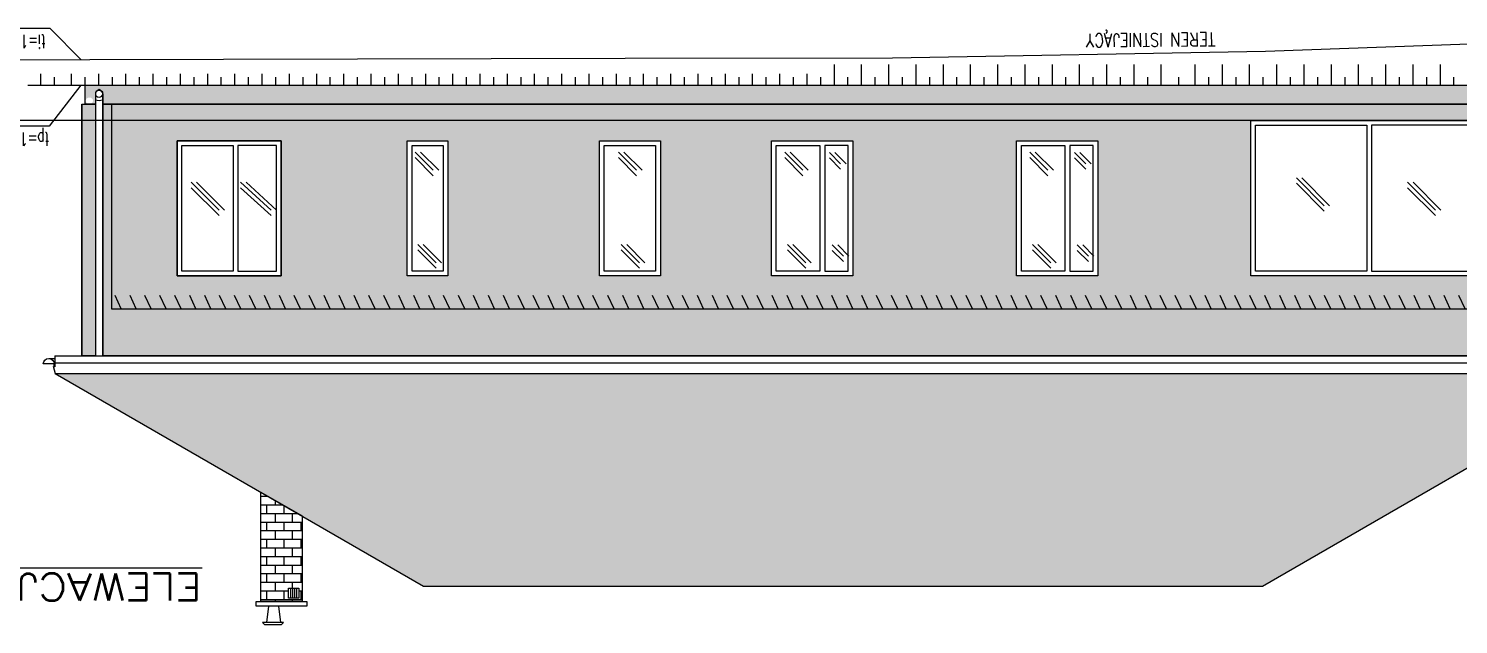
# Model space of a CAD drawing. Header units: millimetres. Extents: x -24587 to 37983, y -70862 to 338.
# Drawn here: x 9338 to 11451, y -59106 to -58225 of the extents above; entities that cross this region are included whole.
import ezdxf
from ezdxf.enums import TextEntityAlignment as Align

# ---------------------------------------------------------------- set-up
doc = ezdxf.new("R2010")
doc.units = ezdxf.units.MM
doc.header["$LTSCALE"] = 50
doc.layers.add('__NIEDRUK__', color=54, linetype='Continuous', plot=False)
for name, color, linetype in [('A-DRZWI_OKNA', 13, 'Continuous'), ('A-SCHODY', 140, 'Continuous'), ('K-CIENKIE', 8, 'Continuous'), ('K-HATCH', 8, 'Continuous'), ('K-HATCH243', 243, 'Continuous'), ('K-LINIA', 254, 'Continuous'), ('K-SCHODY', 140, 'Continuous'), ('K-SRUBY', 3, 'Continuous'), ('K-TEXT 2mm', 254, 'Continuous'), ('K-TEXT 4mm', 4, 'Continuous')]:
    doc.layers.add(name, color=color, linetype=linetype)
doc.styles.add('text 2mm', font='romans.shx', dxfattribs={"width": 0.65})
doc.styles.add('text 4mm', font='romans.shx', dxfattribs={"width": 0.8})

# ---------------------------------------------------------------- blocks, each defined once
blk = doc.blocks.new('A$Cb5ab7b4c')
for points in [[(-5.5, 4.8), (-5.5, 346.8), (-5.5, 359.2), (-5.5, 392.1)], [(5.5, 4.8), (5.5, 353.8), (5.5, 366.2), (5.5, 392.1)]]:
    blk.add_lwpolyline(points)
blk.add_ellipse((0, 8.6), major_axis=(-10.9, 0), ratio=0.545455, start_param=4.184475, end_param=5.240303)
at = {"extrusion": (0, 0, -1)}
blk.add_ellipse((0, 4.8), major_axis=(-5.5, 0), ratio=0.866025, start_param=1.570796326790928, end_param=7.853981633970514, dxfattribs=at)
blk = doc.blocks.new('A$Ccb614bb5')
blk.add_lwpolyline([(-9, 0), (0, 0), (0, 12), (-1, 12), (-1, 8), (-17, 8)])
blk.add_arc((-9, 8), 8, 180, 0)
blk = doc.blocks.new('A$C1588383F')
at = {"lineweight": -2}
blk.add_lwpolyline([(-9, -7.5), (6, -7.5), (6, 7.5), (-9, 7.5)], close=True, dxfattribs=at)
for points in [[(-6, 7.5), (-6, -7.5)], [(-3, 7.5), (-3, -7.5)], [(0, 7.5), (0, -7.5)], [(3, 7.5), (3, -7.5)]]:
    blk.add_lwpolyline(points, dxfattribs=at)

msp = doc.modelspace()

# ---------------------------------------------------------------- hatches: boundary and pattern name
at = {"layer": 'K-HATCH'}
h = msp.add_hatch(dxfattribs=at)
h.set_pattern_fill('GRAVEL', color=256, angle=-180, style=0)
h.set_pattern_definition([(228.0127875, (18.288, 25.4), (-203.200000016, -228.599999986), [3.417214, -338.304836]), (184.969741, (16.002, 22.86), (304.79999988, 25.400001447), [5.864047, -580.540489]), (132.510447, (10.16, 22.352), (254.000000107, -279.399999902), [4.134815, -409.347228]), (267.273689, (0.254, 16.002), (25.400000053, 507.999999997), [5.340045, -528.664374]), (292.8336542, (-7e-14, 10.668), (-127.00000001, 304.799999996), [5.236337, -518.398077]), (357.273689, (2.032, 5.842), (-507.999999997, 25.400000053), [5.340045, -528.664374]), (37.6942405, (7.366, 5.588), (-330.199999985, -254.000000019), [7.061937, -699.131153]), (72.2553284, (12.954, 9.906), (177.800000048, 558.799999985), [6.667195, -660.052566]), (121.4295656, (14.986, 16.256), (-203.20000003, 330.199999982), [5.35813, -530.455457]), (175.2363583, (12.192, 20.828), (279.399999996, -25.400000044), [6.117133, -299.73937]), (222.3974378, (6.096, 21.336), (-304.79999999, -279.400000011), [7.910779, -783.167725]), (138.814075, (25.4, 15.748), (-177.79999999, 152.40000001), [2.700045, -267.305658]), (171.4692344, (23.368, 17.526), (330.20000001, -50.799999942), [5.13682, -508.54639]), (225, (18.288, 18.288), (2e-13, -25.4), [3.592093, -32.328931]), (203.1985905, (16.51, 21.336), (127, 50.8), [1.934413, -191.506224]), (291.8014095, (14.732, 20.574), (-25.4, 76.2), [2.735656, -134.04753]), (30.9637565, (15.748, 18.034), (76.2, 50.8), [4.443197, -143.662982]), (161.565051, (19.558, 20.32), (50.8, -25.4), [3.212871, -77.108981]), (16.3895403, (-1e-13, 20.574), (254, 76.2), [4.50088, -445.588267]), (70.346176, (4.318, 21.844), (-101.60000001, -279.399999997), [3.775989, -373.822157]), (293.1985905, (19.558, 25.4), (-50.8, 127), [3.868801, -189.571836]), (343.6104597, (21.082, 21.844), (-254.000000005, 76.199999982), [4.50088, -445.588267]), (339.443955, (-3e-14, 4.826), (-127, 50.8), [4.340352, -212.677343]), (294.7751406, (4.064, 3.302), (-127.00000015, 279.39999993), [3.636721, -360.035934]), (66.8014095, (19.812, 1e-13), (50.8, 127), [3.868801, -189.571836]), (17.3540246, (21.336, 3.556), (-330.199999993, -101.60000002), [4.257827, -421.52376]), (69.443955, (7.366, 5e-14), (-50.8, -127), [2.170176, -214.847519]), (101.309932, (18.288, 1e-13), (-25.4, 101.6), [1.295146, -128.21995]), (165.963757, (18.034, 1.27), (76.2, -25.4), [5.236337, -99.490546]), (186.009006, (12.954, 2.54), (254, 25.400000013), [4.85267, -480.413649]), (303.690068, (15.748, 15.748), (-25.4, 50.8), [3.663239, -87.917764]), (353.1572266, (17.78, 12.7), (431.800000003, -50.799999977), [6.395568, -633.160091]), (60.945396, (24.13, 11.938), (-101.6, -177.8), [2.615082, -258.893923]), (90, (25.4, 14.224), (-25.4, 25.4), [1.524, -23.876]), (120.256437, (12.446, 3.302), (101.59999999, -177.800000007), [3.52867, -349.339408]), (48.0127875, (10.668, 6.35), (203.200000017, 228.599999985), [6.834429, -334.887622]), (4e-13, (15.24, 11.43), (25.4, 25.4), [6.604, -18.796]), (325.3048465, (21.844, 11.43), (254.000000096, -177.799999863), [4.016096, -397.593167]), (254.054604, (25.146, 9.144), (-25.4, -101.6), [3.698291, -181.2165]), (207.6459754, (24.13, 5.588), (-482.600000018, -253.999999966), [6.021451, -596.124644]), (175.4260787, (18.796, 2.794), (-330.2, 25.4), [6.370295, -630.658465])])
edge = h.paths.add_edge_path()
edge.add_ellipse((9427.839, -58331.669), major_axis=(-5.5, 0), ratio=0.8660254, start_angle=0, end_angle=360, ccw=False)
edge.add_line((9436.956, -58320.016), (9437.258, -58318.358))
edge.add_line((9437.258, -58318.358), (9442.491, -58315.155))
edge.add_line((9442.491, -58315.155), (9447.7, -58319.169))
edge.add_line((9447.7, -58319.169), (9447.7, -58336.659))
edge.add_line((9447.7, -58336.659), (11585.7, -58336.659))
edge.add_line((11585.7, -58336.659), (11585.7, -58321.423))
edge.add_line((11585.7, -58321.423), (11585.784, -58318.543))
edge.add_line((11585.784, -58318.543), (11590.998, -58315.888))
edge.add_line((11590.998, -58315.888), (11596.7, -58318.844))
edge.add_line((11596.7, -58318.844), (11596.7, -58336.659))
edge.add_line((11596.7, -58336.659), (11611.7, -58336.659))
edge.add_line((11611.7, -58336.659), (11611.7, -58308.659))
edge.add_line((11611.7, -58308.659), (9421.7, -58308.659))
edge.add_line((9421.7, -58308.659), (9421.7, -58336.659))
edge.add_line((9421.7, -58336.659), (9436.7, -58336.659))
edge.add_line((9436.7, -58336.659), (9436.7, -58321.423))
h = msp.add_hatch(dxfattribs=at)
h.set_pattern_fill('AR-SAND', color=256, scale=0.7, angle=-270)
h.set_pattern_definition([(307.5, (0, 0), (34.258927, 1.120022), [0, -27.0256, 0, -30.226, 0, -28.8925]), (277.5, (0, 0), (50.177757, -31.46663), [0, -14.5796, 0, -24.3586, 0, -9.3345]), (237.5, (-7e-14, 21.87), (0.100603, -55.369466), [0, -8.89, 0, -32.004, 0, -41.783]), (227.5, (-7e-14, 21.87), (15.605053, -53.44895), [0, -4.445, 0, -20.9804, 0, -24.003])])
h.paths.add_polyline_path([(11635.7, -58708.711), (11635.7, -58336.659), (9447.7, -58336.659), (9447.7, -58708.711)])
h.paths.add_polyline_path([(11494.2, -58590.659), (11144.2, -58590.659), (11144.2, -58360.659), (11494.2, -58360.659)], flags=16)
h.paths.add_polyline_path([(10918.265, -58590.659), (10798.265, -58590.659), (10798.265, -58390.659), (10918.265, -58390.659)], flags=16)
h.paths.add_polyline_path([(10556.092, -58590.659), (10436.092, -58590.659), (10436.092, -58390.659), (10556.092, -58390.659)], flags=16)
h.paths.add_polyline_path([(10271.773, -58590.659), (10181.773, -58590.659), (10181.773, -58390.659), (10271.773, -58390.659)], flags=16)
h.paths.add_polyline_path([(9957.7, -58590.659), (9897.7, -58590.659), (9897.7, -58390.659), (9957.7, -58390.659)], flags=16)
h.paths.add_polyline_path([(9711.412, -58590.659), (9557.412, -58590.659), (9557.412, -58390.659), (9711.412, -58390.659)], flags=16)
h.paths.add_polyline_path([(11646.7, -58336.659), (11646.7, -58708.711), (11666.7, -58708.711), (11666.7, -58336.659)])
h.paths.add_polyline_path([(9436.7, -58336.659), (9416.7, -58336.659), (9416.7, -58708.711), (9436.7, -58708.711)])
h = msp.add_hatch(dxfattribs=at)
h.set_pattern_fill('AR-B88', color=256, scale=0.1, angle=180)
h.set_pattern_definition([(180, (2e-11, 10309.14), (2e-13, -20.32), []), (270, (2e-11, 10309.139), (10.16, -20.32), [20.32, -20.32])])
h.paths.add_polyline_path([(9377.268, -58734.554), (9921.7, -59048.882), (11161.7, -59048.882), (11706.132, -58734.554)])
h = msp.add_hatch(dxfattribs=at)
h.set_pattern_fill('BRICK', color=256, scale=2)
h.set_pattern_definition([(360, (0, 24.437), (2e-14, 12.7), []), (90, (0, 24.437), (-25.4, 4e-14), [12.7, -12.7]), (90, (12.7, 24.437), (-25.4, 4e-14), [-12.7, 12.7])])
h.paths.add_polyline_path([(9681.366, -59071.882), (9742.366, -59071.882), (9742.366, -58945.343), (9681.366, -58910.125)])
h.paths.add_polyline_path([(9722.366, -59051.882), (9737.366, -59051.882), (9737.366, -59066.882), (9722.366, -59066.882)], flags=16)
at = {"layer": 'K-HATCH243'}
h = msp.add_hatch(dxfattribs=at)
h.set_pattern_fill('ANSI31', color=256, scale=160, angle=160)
h.set_pattern_definition([(295, (-93161.59, -284799.867), (18.1261557, 8.4523652), [])])
h.paths.add_polyline_path([(11622.7, -58360.659), (11597.7, -58360.659), (11597.7, -58619.637), (9463.7, -58619.637), (9463.7, -58639.159), (11622.7, -58639.159)])

# ---------------------------------------------------------------- linework, layer by layer
at = {"layer": '__NIEDRUK__'}
msp.add_line((15853.596, -58360.659), (7826.247, -58360.659), dxfattribs=at)
at = {"layer": '__NIEDRUK__', "elevation": 0}
for points in [[(9436.7, -58336.659), (9421.7, -58336.659), (9421.7, -58308.659), (11661.7, -58308.659), (11661.7, -58336.659), (11646.7, -58336.659), (11646.7, -58318.844), (11640.998, -58315.888), (11635.784, -58318.543), (11635.7, -58321.423), (11635.7, -58336.659), (9447.7, -58336.659), (9447.7, -58319.169), (9442.491, -58315.155), (9437.258, -58318.358), (9436.7, -58321.423)], [(11635.7, -58708.711), (9447.7, -58708.711), (9447.7, -58336.659), (11635.7, -58336.659)]]:
    msp.add_lwpolyline(points, close=True, dxfattribs=at)
at = {"layer": '__NIEDRUK__'}
for points in [[(9416.7, -58336.659), (9436.7, -58336.659), (9436.7, -58708.711), (9416.7, -58708.711)], [(11144.2, -58360.659), (11494.2, -58360.659), (11494.2, -58590.659), (11144.2, -58590.659)], [(9557.412, -58590.659), (9711.412, -58590.659), (9711.412, -58390.659), (9557.412, -58390.659)], [(9897.7, -58390.659), (9957.7, -58390.659), (9957.7, -58590.659), (9897.7, -58590.659)], [(10181.773, -58390.659), (10271.773, -58390.659), (10271.773, -58590.659), (10181.773, -58590.659)], [(10436.092, -58390.659), (10556.092, -58390.659), (10556.092, -58590.659), (10436.092, -58590.659)], [(10798.265, -58390.659), (10918.265, -58390.659), (10918.265, -58590.659), (10798.265, -58590.659)]]:
    msp.add_lwpolyline(points, close=True, dxfattribs=at)
at = {"layer": 'A-DRZWI_OKNA'}
for points in [[(11144.2, -58590.659), (11144.2, -58360.659), (11494.2, -58360.659), (11494.2, -58590.659)], [(11151.2, -58583.659), (11151.2, -58367.659), (11315.7, -58367.659), (11315.7, -58583.659)], [(11487.2, -58583.659), (11487.2, -58367.659), (11322.7, -58367.659), (11322.7, -58583.659)], [(9557.412, -58590.659), (9557.412, -58390.659), (9711.412, -58390.659), (9711.412, -58590.659)], [(9564.412, -58583.659), (9564.412, -58397.659), (9640.412, -58397.659), (9640.412, -58583.659)], [(9704.412, -58583.659), (9704.412, -58397.659), (9647.412, -58397.659), (9647.412, -58583.659)], [(9897.7, -58590.659), (9897.7, -58390.659), (9957.7, -58390.659), (9957.7, -58590.659)], [(9904.7, -58583.659), (9904.7, -58397.659), (9950.7, -58397.659), (9950.7, -58583.659)], [(10181.773, -58590.659), (10181.773, -58390.659), (10271.773, -58390.659), (10271.773, -58590.659)], [(10188.773, -58583.659), (10188.773, -58397.659), (10264.773, -58397.659), (10264.773, -58583.659)], [(10436.092, -58590.659), (10436.092, -58390.659), (10556.092, -58390.659), (10556.092, -58590.659)], [(10443.092, -58583.659), (10443.092, -58397.659), (10507.592, -58397.659), (10507.592, -58583.659)], [(10549.092, -58583.659), (10549.092, -58397.659), (10514.592, -58397.659), (10514.592, -58583.659)], [(10798.265, -58590.659), (10798.265, -58390.659), (10918.265, -58390.659), (10918.265, -58590.659)], [(10805.265, -58583.659), (10805.265, -58397.659), (10869.765, -58397.659), (10869.765, -58583.659)], [(10911.265, -58583.659), (10911.265, -58397.659), (10876.765, -58397.659), (10876.765, -58583.659)]]:
    msp.add_lwpolyline(points, close=True, dxfattribs=at)
at = {"layer": 'A-SCHODY'}
for points in [[(11946.198, -58230.902), (11165.889, -58258.659), (10614.714, -58268.659), (10219.764, -58269.134), (9229.997, -58271.545)], [(9336.7, -58308.659), (11746.7, -58308.659)]]:
    msp.add_lwpolyline(points, dxfattribs=at)
at = {"layer": 'K-CIENKIE'}
for points in [[(10528.922, -58308.659), (10528.922, -58278.142)], [(10569.191, -58308.659), (10569.191, -58278.142)], [(10609.459, -58308.659), (10609.459, -58278.142)], [(10649.727, -58308.659), (10649.727, -58278.142)], [(10689.995, -58308.659), (10689.995, -58278.142)], [(10730.263, -58308.659), (10730.263, -58278.142)], [(10770.531, -58308.659), (10770.531, -58278.142)], [(10810.8, -58308.659), (10810.8, -58278.142)], [(10851.068, -58308.659), (10851.068, -58278.142)], [(10891.336, -58308.659), (10891.336, -58278.142)], [(10931.604, -58308.659), (10931.604, -58278.142)], [(10971.872, -58308.659), (10971.872, -58278.142)], [(11012.141, -58308.659), (11012.141, -58278.142)], [(11062.141, -58308.659), (11062.141, -58278.142)], [(11102.409, -58308.659), (11102.409, -58278.142)], [(11142.677, -58308.659), (11142.677, -58278.142)], [(11182.945, -58308.659), (11182.945, -58278.142)], [(11223.213, -58308.659), (11223.213, -58278.142)], [(11263.482, -58308.659), (11263.482, -58278.142)], [(11303.75, -58308.659), (11303.75, -58278.142)], [(11344.018, -58308.659), (11344.018, -58278.142)], [(11384.286, -58308.659), (11384.286, -58278.142)], [(11424.554, -58308.659), (11424.554, -58278.142)], [(9356.081, -58308.659), (9356.081, -58291.705)], [(9376.215, -58308.659), (9376.215, -58296.912)], [(9401.413, -58308.659), (9401.413, -58291.705)], [(9421.547, -58308.659), (9421.547, -58296.912)], [(9441.681, -58308.659), (9441.681, -58291.705)], [(9461.815, -58308.659), (9461.815, -58296.912)], [(9481.949, -58308.659), (9481.949, -58291.705)], [(9502.084, -58308.659), (9502.084, -58296.912)], [(9522.218, -58308.659), (9522.218, -58291.705)], [(9542.352, -58308.659), (9542.352, -58296.912)], [(9562.486, -58308.659), (9562.486, -58291.705)], [(9582.62, -58308.659), (9582.62, -58296.912)], [(9602.754, -58308.659), (9602.754, -58291.705)], [(9622.888, -58308.659), (9622.888, -58296.912)], [(9643.022, -58308.659), (9643.022, -58291.705)], [(9663.156, -58308.659), (9663.156, -58296.912)], [(9683.29, -58308.659), (9683.29, -58291.705)], [(9703.424, -58308.659), (9703.424, -58296.912)], [(9723.559, -58308.659), (9723.559, -58291.705)], [(9743.693, -58308.659), (9743.693, -58296.912)], [(9763.827, -58308.659), (9763.827, -58291.705)], [(9783.961, -58308.659), (9783.961, -58296.912)], [(9804.095, -58308.659), (9804.095, -58291.705)], [(9824.229, -58308.659), (9824.229, -58296.912)], [(9844.363, -58308.659), (9844.363, -58291.705)], [(9864.497, -58308.659), (9864.497, -58296.912)], [(9884.631, -58308.659), (9884.631, -58291.705)], [(9904.765, -58308.659), (9904.765, -58296.912)], [(9924.9, -58308.659), (9924.9, -58291.705)], [(9945.034, -58308.659), (9945.034, -58296.912)], [(9965.168, -58308.659), (9965.168, -58291.705)], [(9985.302, -58308.659), (9985.302, -58296.912)], [(10005.436, -58308.659), (10005.436, -58291.705)], [(10025.57, -58308.659), (10025.57, -58296.912)], [(10045.704, -58308.659), (10045.704, -58291.705)], [(10065.838, -58308.659), (10065.838, -58296.912)], [(10085.972, -58308.659), (10085.972, -58291.705)], [(10106.106, -58308.659), (10106.106, -58296.912)], [(10126.24, -58308.659), (10126.24, -58291.705)], [(10146.375, -58308.659), (10146.375, -58296.912)], [(10166.509, -58308.659), (10166.509, -58291.705)], [(10186.643, -58308.659), (10186.643, -58296.912)], [(10206.777, -58308.659), (10206.777, -58291.705)], [(10226.911, -58308.659), (10226.911, -58296.912)], [(10247.045, -58308.659), (10247.045, -58291.705)], [(10267.179, -58308.659), (10267.179, -58296.912)], [(10287.313, -58308.659), (10287.313, -58291.705)], [(10307.447, -58308.659), (10307.447, -58296.912)], [(10327.581, -58308.659), (10327.581, -58291.705)], [(10347.715, -58308.659), (10347.715, -58296.912)], [(10367.85, -58308.659), (10367.85, -58291.705)], [(10387.984, -58308.659), (10387.984, -58296.912)], [(10408.118, -58308.659), (10408.118, -58291.705)], [(10428.252, -58308.659), (10428.252, -58296.912)], [(10448.386, -58308.659), (10448.386, -58291.705)], [(10468.52, -58308.659), (10468.52, -58296.912)], [(10488.654, -58308.659), (10488.654, -58291.705)], [(10508.788, -58308.659), (10508.788, -58296.912)], [(10549.056, -58308.659), (10549.056, -58296.912)], [(10589.325, -58308.659), (10589.325, -58296.912)], [(10629.593, -58308.659), (10629.593, -58296.912)], [(10669.861, -58308.659), (10669.861, -58296.912)], [(10710.129, -58308.659), (10710.129, -58296.912)], [(10750.397, -58308.659), (10750.397, -58296.912)], [(10790.666, -58308.659), (10790.666, -58296.912)], [(10830.934, -58308.659), (10830.934, -58296.912)], [(10871.202, -58308.659), (10871.202, -58296.912)], [(10911.47, -58308.659), (10911.47, -58296.912)], [(10951.738, -58308.659), (10951.738, -58296.912)], [(10992.007, -58308.659), (10992.007, -58296.912)], [(11037.819, -58308.659), (11037.819, -58296.912)], [(11082.275, -58308.659), (11082.275, -58296.912)], [(11122.543, -58308.659), (11122.543, -58296.912)], [(11162.811, -58308.659), (11162.811, -58296.912)], [(11203.079, -58308.659), (11203.079, -58296.912)], [(11243.347, -58308.659), (11243.347, -58296.912)], [(11283.616, -58308.659), (11283.616, -58296.912)], [(11323.884, -58308.659), (11323.884, -58296.912)], [(11364.152, -58308.659), (11364.152, -58296.912)], [(11404.42, -58308.659), (11404.42, -58296.912)], [(11444.688, -58308.659), (11444.688, -58296.912)], [(9909.268, -58407.568), (9936.163, -58434.463)], [(9917.268, -58407.568), (9944.163, -58434.463)], [(10209.828, -58407.568), (10236.724, -58434.463)], [(10217.828, -58407.568), (10244.724, -58434.463)], [(10455.497, -58407.568), (10482.393, -58434.463)], [(10463.497, -58407.568), (10490.393, -58434.463)], [(10521.682, -58408.157), (10538.176, -58424.651)], [(10529.682, -58408.157), (10546.176, -58424.651)], [(10817.67, -58407.568), (10844.566, -58434.463)], [(10825.67, -58407.568), (10852.566, -58434.463)], [(10883.855, -58408.157), (10900.349, -58424.651)], [(10891.855, -58408.157), (10908.349, -58424.651)], [(9909.268, -58415.568), (9936.163, -58442.463)], [(10209.828, -58415.568), (10236.724, -58442.463)], [(10455.497, -58415.568), (10482.393, -58442.463)], [(10521.682, -58416.157), (10538.176, -58432.651)], [(10817.67, -58415.568), (10844.566, -58442.463)], [(10883.855, -58416.157), (10900.349, -58432.651)], [(11211.7, -58445.659), (11252.777, -58486.737)], [(11219.7, -58445.659), (11260.777, -58486.737)], [(9578.412, -58452.159), (9619.489, -58493.237)], [(9578.412, -58460.159), (9619.489, -58501.237)], [(9586.412, -58452.159), (9627.489, -58493.237)], [(9651.412, -58452.159), (9696.489, -58493.237)], [(9651.412, -58460.159), (9696.489, -58501.237)], [(9659.412, -58452.159), (9704.489, -58493.237)], [(11211.7, -58453.659), (11252.777, -58494.737)], [(11376.2, -58452.159), (11417.277, -58493.237)], [(11376.2, -58460.159), (11417.277, -58501.237)], [(11384.2, -58452.159), (11425.277, -58493.237)], [(9913.394, -58544.198), (9940.289, -58571.093)], [(9913.394, -58552.198), (9940.289, -58579.093)], [(9921.394, -58544.198), (9948.289, -58571.093)], [(10213.955, -58544.198), (10240.85, -58571.093)], [(10213.955, -58552.198), (10240.85, -58579.093)], [(10221.955, -58544.198), (10248.85, -58571.093)], [(10459.624, -58544.198), (10486.519, -58571.093)], [(10459.624, -58552.198), (10486.519, -58579.093)], [(10467.624, -58544.198), (10494.519, -58571.093)], [(10525.808, -58544.786), (10542.303, -58561.281)], [(10525.808, -58552.786), (10542.303, -58569.281)], [(10533.808, -58544.786), (10550.303, -58561.281)], [(10821.797, -58544.198), (10848.692, -58571.093)], [(10821.797, -58552.198), (10848.692, -58579.093)], [(10829.797, -58544.198), (10856.692, -58571.093)], [(10887.982, -58544.786), (10904.476, -58561.281)], [(10887.982, -58552.786), (10904.476, -58569.281)], [(10895.982, -58544.786), (10912.476, -58561.281)]]:
    msp.add_lwpolyline(points, dxfattribs=at)
at = {"layer": 'K-LINIA'}
for p, q in [((9421.7, -58308.659), (11661.7, -58308.659)), ((9421.7, -58336.659), (9421.7, -58308.659)), ((9416.7, -58336.659), (9436.7, -58336.659)), ((9416.7, -58336.659), (9416.7, -58708.711)), ((9447.7, -58336.659), (11635.7, -58336.659)), ((9460.7, -58336.659), (9460.7, -58639.159))]:
    msp.add_line(p, q, dxfattribs=at)
msp.add_lwpolyline([(9460.7, -58639.159), (11622.7, -58639.159)], dxfattribs=at)
at = {"layer": 'K-SCHODY', "elevation": 0}
for points in [[(9742.366, -59071.882), (9681.366, -59071.882), (9681.366, -58910.125), (9742.366, -58945.343)], [(9674.366, -59071.882), (9749.366, -59071.882), (9749.366, -59078.882), (9674.366, -59078.882)]]:
    msp.add_lwpolyline(points, close=True, dxfattribs=at)
at = {"layer": 'K-SRUBY'}
msp.add_line((9376.72, -58708.711), (9376.72, -58712.711), dxfattribs=at)
at = {"layer": 'K-SRUBY', "elevation": 0}
for points in [[(9374.288, -58723.841), (9377.268, -58734.554), (9921.7, -59048.882), (11161.7, -59048.882), (11706.132, -58734.554), (11709.112, -58723.841)], [(9376.72, -58708.711), (11706.68, -58708.711)], [(9376.731, -58719.013), (11706.691, -58719.013)], [(9377.268, -58734.554), (11706.132, -58734.554)]]:
    msp.add_lwpolyline(points, dxfattribs=at)
at = {"layer": 'K-SRUBY', "linetype": 'ByBlock', "lineweight": -2, "elevation": 0}
for points in [[(9692.822, -59078.882), (9689.641, -59102.768)], [(9707.239, -59078.882), (9710.42, -59102.768)]]:
    msp.add_lwpolyline(points, dxfattribs=at)
msp.add_lwpolyline([(9714.887, -59102.768), (9683.846, -59102.768), (9686.697, -59105.62), (9712.036, -59105.62)], close=True, dxfattribs=at)
at = {"layer": 'K-TEXT 2mm', "linetype": 'ByBlock', "lineweight": -2}
for points in [[(9415.721, -58271.093), (9369.974, -58224.996), (9270.841, -58224.996)], [(9415.368, -58308.659), (9368.564, -58369.422), (9269.431, -58369.422)]]:
    msp.add_lwpolyline(points, dxfattribs=at)

# ---------------------------------------------------------------- block references
at = {"layer": 'K-CIENKIE', "xscale": -1, "rotation": 180}
msp.add_blockref('A$C1588383F', (9731.366, -59059.382), dxfattribs=at)
at = {"layer": 'K-SRUBY', "rotation": 180}
msp.add_blockref('A$Cb5ab7b4c', (9442.2, -58316.659), dxfattribs=at)
at = {"layer": 'K-SRUBY', "xscale": -1, "rotation": 180}
msp.add_blockref('A$Ccb614bb5', (9376.72, -58712.711), dxfattribs=at)

# ---------------------------------------------------------------- texts
at = {"layer": 'K-TEXT 2mm', "lineweight": -2, "style": 'text 2mm'}
for s, rotation, width, p in [('ti=146,80', 180, 0.65, (9319.709, -58244.025)), ('TEREN ISTNIEJĄCY', 180.531264, 0.8, (10996.434, -58241.687)), ('tp=147,18', 180, 0.65, (9321.981, -58388.451))]:
    msp.add_text(s, height=20, rotation=rotation, dxfattribs=dict(at, width=width)).set_placement(p, align=Align.MIDDLE_CENTER)
at = {"layer": 'K-TEXT 4mm', "style": 'text 4mm', "width": 1.2}
msp.add_text('%%UELEWACJA POŁUDNIOWA', height=40, rotation=180, dxfattribs=at).set_placement((9216.64, -59030.495), align=Align.CENTER)

doc.saveas('drawing.dxf')
